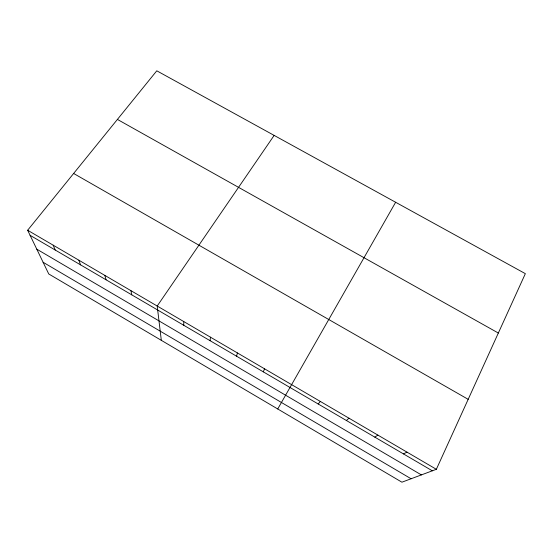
<?xml version="1.0" encoding="UTF-8"?>
<svg xmlns="http://www.w3.org/2000/svg" width="553" height="553" viewBox="0 0 553 553"><rect width="100%" height="100%" fill="white"/><g stroke="black" fill="none" stroke-linecap="round" stroke-linejoin="round"><path stroke-width="0.83" d="M210.099 340.703L210.451 337.171M236.608 356.222L237.382 352.925M263.318 371.865L264.534 368.803M436.352 469.303L525.35 273.659L156.782 70.805L27.65 230.248L48.747 273.963L401.92 482.195L436.352 469.303L27.65 230.248M395.637 202.267L277.737 408.971M274.15 135.402L157.204 306.03L161.317 340.33M318.203 403.994L320.311 401.43M346.385 420.494L348.964 418.192M374.803 437.133L377.851 435.087M403.448 453.902L406.98 452.126M117.409 119.42L498.343 333.037M73.632 173.469L468.184 399.335M30.097 235.322L432.328 470.81M36.781 249.168L421.386 474.909M43.099 262.26L411.086 478.76M53.164 245.173L55.231 250.039M78.879 260.214L80.551 264.859M104.787 275.366L106.072 279.797M130.895 290.636L131.78 294.853M183.727 321.542L183.79 325.302"/></g></svg>
